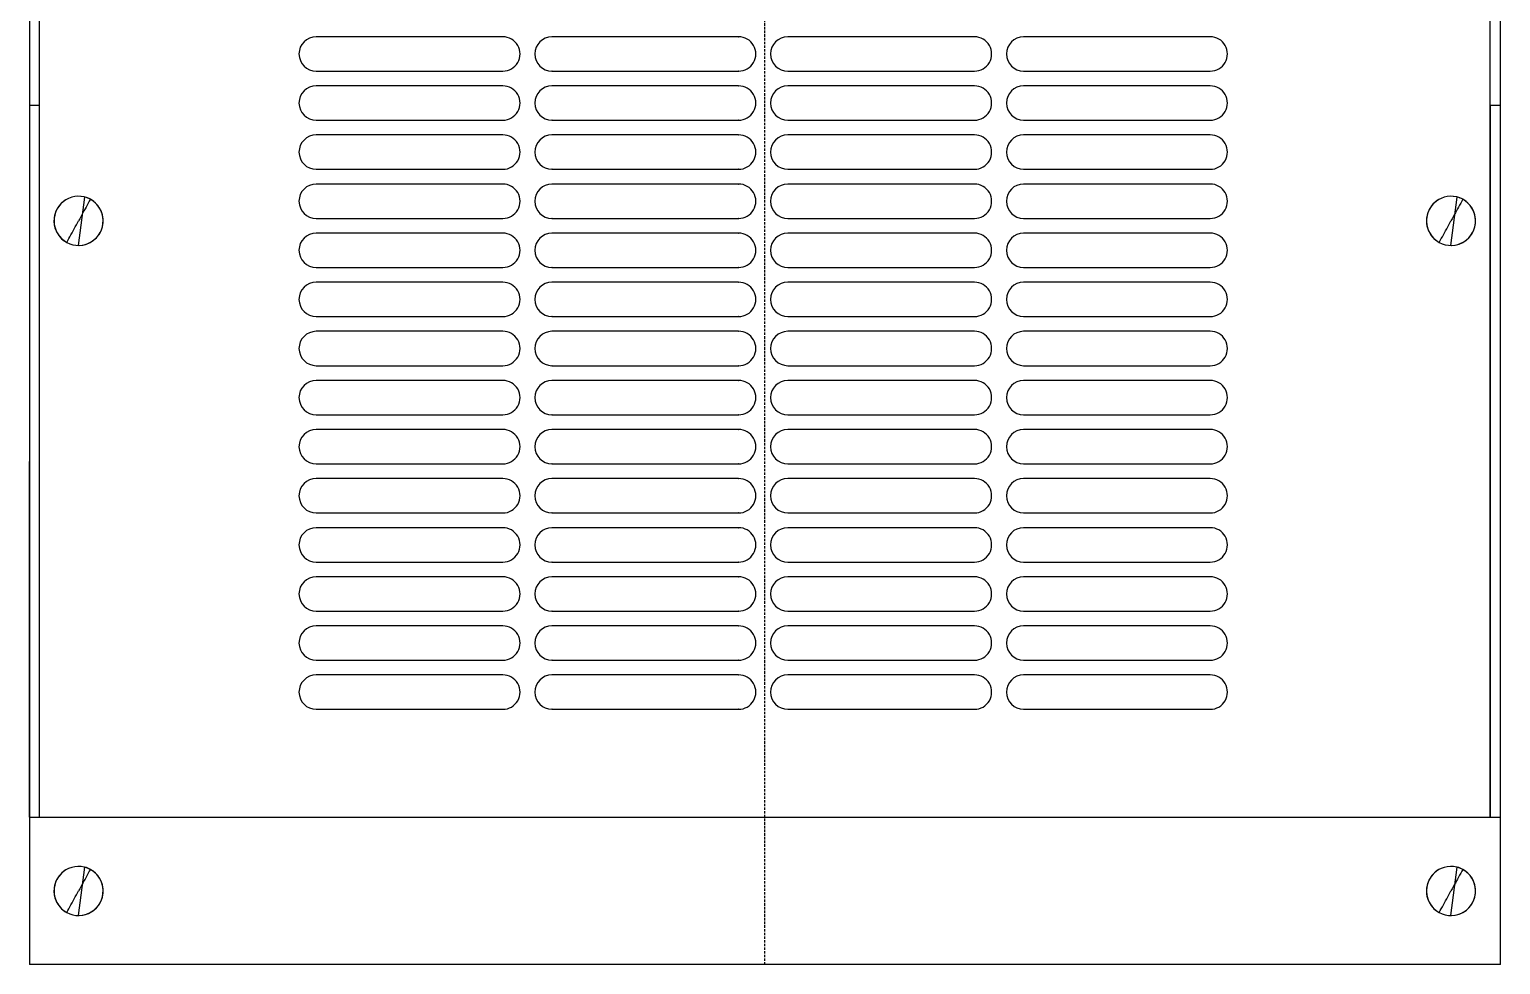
# Model space of a CAD drawing. Extents: x 0 to 320, y 0 to 1157.
# Drawn here: x 10.3 to 309.8, y 0 to 190.5 of the extents above; entities that cross this region are included whole.
import ezdxf

# ---------------------------------------------------------------- set-up
doc = ezdxf.new("R2010")
doc.units = 0
doc.linetypes.add('DASHED', pattern=[0.75, 0.5, -0.25])
doc.layers.add('-15N-THT. THIẾT BỊ ĐÓNG MỞ', color=40, linetype='CONTINUOUS')

# ---------------------------------------------------------------- blocks, each defined once
blk = doc.blocks.new('06 - N - SC VSD ATV630C11~C16N4')
at = {"layer": '-15N-THT. THIẾT BỊ ĐÓNG MỞ', "color": 6, "linetype": 'DASHED'}
blk.add_line((0, -578.5), (0, 578.5), dxfattribs=at)
at = {"layer": '-15N-THT. THIẾT BỊ ĐÓNG MỞ'}
for p, q in [((147.66, -403.5), (147.66, -264.3)), ((-149.71, -275.5), (-149.71, -578.5)), ((-149.62, -403.5), (-149.62, -275.5)), ((149.75, -403.5), (149.75, -275.5)), ((-147.75, -278.54), (-147.75, -548.5)), ((-147.7, -278.54), (-147.7, -403.5)), ((147.62, -548.5), (147.62, -278.51)), ((-53.34, -389.5), (-91.34, -389.5)), ((-91.33, -389.5), (-91.34, -389.5)), ((-53.34, -389.5), (-53.33, -389.5)), ((-5.34, -389.5), (-43.34, -389.5)), ((-43.33, -389.5), (-43.34, -389.5)), ((-5.34, -389.5), (-5.33, -389.5)), ((42.66, -389.5), (4.66, -389.5)), ((4.67, -389.5), (4.66, -389.5)), ((42.66, -389.5), (42.67, -389.5)), ((90.66, -389.5), (52.66, -389.5)), ((52.67, -389.5), (52.66, -389.5)), ((90.66, -389.5), (90.67, -389.5)), ((-91.34, -396.5), (-53.34, -396.5)), ((-91.33, -396.5), (-91.34, -396.5)), ((-53.33, -396.5), (-53.34, -396.5)), ((-43.34, -396.5), (-5.34, -396.5)), ((-43.33, -396.5), (-43.34, -396.5)), ((-5.33, -396.5), (-5.34, -396.5)), ((4.66, -396.5), (42.66, -396.5)), ((4.67, -396.5), (4.66, -396.5)), ((42.67, -396.5), (42.66, -396.5)), ((52.66, -396.5), (90.66, -396.5)), ((52.67, -396.5), (52.66, -396.5)), ((90.67, -396.5), (90.66, -396.5)), ((-53.34, -399.5), (-91.34, -399.5)), ((-91.33, -399.5), (-91.34, -399.5)), ((-53.34, -399.5), (-53.33, -399.5)), ((-5.34, -399.5), (-43.34, -399.5)), ((-43.33, -399.5), (-43.34, -399.5)), ((-5.34, -399.5), (-5.33, -399.5)), ((42.66, -399.5), (4.66, -399.5)), ((4.67, -399.5), (4.66, -399.5)), ((42.66, -399.5), (42.67, -399.5)), ((90.66, -399.5), (52.66, -399.5)), ((52.67, -399.5), (52.66, -399.5)), ((90.66, -399.5), (90.67, -399.5)), ((-149.66, -548.5), (-149.62, -403.5)), ((-147.7, -403.5), (-149.62, -403.5)), ((-147.7, -403.5), (-147.74, -548.5)), ((147.66, -403.5), (147.63, -548.5)), ((149.75, -403.5), (147.66, -403.5)), ((149.71, -548.5), (149.75, -403.5)), ((-91.34, -406.5), (-53.34, -406.5)), ((-91.33, -406.5), (-91.34, -406.5)), ((-53.33, -406.5), (-53.34, -406.5)), ((-43.34, -406.5), (-5.34, -406.5)), ((-43.33, -406.5), (-43.34, -406.5)), ((-5.33, -406.5), (-5.34, -406.5)), ((4.66, -406.5), (42.66, -406.5)), ((4.67, -406.5), (4.66, -406.5)), ((42.67, -406.5), (42.66, -406.5)), ((52.66, -406.5), (90.66, -406.5)), ((52.67, -406.5), (52.66, -406.5)), ((90.67, -406.5), (90.66, -406.5)), ((-53.34, -409.5), (-91.34, -409.5)), ((-91.33, -409.5), (-91.34, -409.5)), ((-53.34, -409.5), (-53.33, -409.5)), ((-5.34, -409.5), (-43.34, -409.5)), ((-43.33, -409.5), (-43.34, -409.5)), ((-5.34, -409.5), (-5.33, -409.5)), ((42.66, -409.5), (4.66, -409.5)), ((4.67, -409.5), (4.66, -409.5)), ((42.66, -409.5), (42.67, -409.5)), ((90.66, -409.5), (52.66, -409.5)), ((52.67, -409.5), (52.66, -409.5)), ((90.66, -409.5), (90.67, -409.5)), ((-91.34, -416.5), (-53.34, -416.5)), ((-91.33, -416.5), (-91.34, -416.5)), ((-53.33, -416.5), (-53.34, -416.5)), ((-43.34, -416.5), (-5.34, -416.5)), ((-43.33, -416.5), (-43.34, -416.5)), ((-5.33, -416.5), (-5.34, -416.5)), ((4.66, -416.5), (42.66, -416.5)), ((4.67, -416.5), (4.66, -416.5)), ((42.67, -416.5), (42.66, -416.5)), ((52.66, -416.5), (90.66, -416.5)), ((52.67, -416.5), (52.66, -416.5)), ((90.67, -416.5), (90.66, -416.5)), ((-140.62, -422.08), (-140.6, -422.08)), ((-139.71, -432), (-138.42, -422.17)), ((-139.18, -422.03), (-139.26, -422.02)), ((-53.34, -419.5), (-91.34, -419.5)), ((-91.33, -419.5), (-91.34, -419.5)), ((-53.34, -419.5), (-53.33, -419.5)), ((-5.34, -419.5), (-43.34, -419.5)), ((-43.33, -419.5), (-43.34, -419.5)), ((-5.34, -419.5), (-5.33, -419.5)), ((42.66, -419.5), (4.66, -419.5)), ((4.67, -419.5), (4.66, -419.5)), ((42.66, -419.5), (42.67, -419.5)), ((90.66, -419.5), (52.66, -419.5)), ((52.67, -419.5), (52.66, -419.5)), ((90.66, -419.5), (90.67, -419.5)), ((138.75, -422.08), (138.77, -422.08)), ((139.66, -432), (140.95, -422.17)), ((140.19, -422.03), (140.11, -422.02)), ((-144.31, -425.06), (-144.46, -425.47)), ((-144.13, -424.67), (-144.31, -425.06)), ((-143.91, -424.3), (-144.13, -424.67)), ((-143.66, -423.95), (-143.91, -424.3)), ((-143.39, -423.62), (-143.66, -423.95)), ((-143.08, -423.31), (-143.39, -423.62)), ((-142.75, -423.03), (-143.08, -423.31)), ((-142.4, -422.79), (-142.75, -423.03)), ((-142.02, -422.57), (-142.4, -422.79)), ((-138.6, -424.97), (-138.82, -425.38)), ((-138.38, -424.57), (-138.6, -424.97)), ((-138.16, -424.18), (-138.38, -424.57)), ((-137.95, -423.78), (-138.16, -424.18)), ((-137.73, -423.39), (-137.95, -423.78)), ((-137.52, -423), (-137.73, -423.39)), ((-137.31, -422.61), (-137.52, -423)), ((-137.31, -422.61), (-137.31, -422.61)), ((-137.31, -422.61), (-137.31, -422.61)), ((-137.31, -422.61), (-137.31, -422.61)), ((-137.31, -422.61), (-137.3, -422.61)), ((135.06, -425.06), (134.91, -425.47)), ((135.24, -424.67), (135.06, -425.06)), ((135.46, -424.3), (135.24, -424.67)), ((135.71, -423.95), (135.46, -424.3)), ((135.98, -423.62), (135.71, -423.95)), ((136.29, -423.31), (135.98, -423.62)), ((136.62, -423.03), (136.29, -423.31)), ((136.97, -422.79), (136.62, -423.03)), ((137.35, -422.57), (136.97, -422.79)), ((140.77, -424.97), (140.55, -425.38)), ((140.99, -424.57), (140.77, -424.97)), ((141.21, -424.18), (140.99, -424.57)), ((141.42, -423.78), (141.21, -424.18)), ((141.64, -423.39), (141.42, -423.78)), ((141.85, -423), (141.64, -423.39)), ((142.06, -422.61), (141.85, -423)), ((142.06, -422.61), (142.06, -422.61)), ((142.06, -422.61), (142.06, -422.61)), ((142.06, -422.61), (142.06, -422.61)), ((142.06, -422.61), (142.06, -422.61)), ((142.06, -422.61), (142.06, -422.61)), ((142.06, -422.61), (142.06, -422.61)), ((-144.66, -426.31), (-144.7, -426.74)), ((-144.7, -426.74), (-144.7, -427.17)), ((-144.7, -427.17), (-144.67, -427.6)), ((-144.67, -427.6), (-144.6, -428.03)), ((-144.58, -425.88), (-144.66, -426.31)), ((-144.6, -428.03), (-144.49, -428.44)), ((-144.46, -425.47), (-144.58, -425.88)), ((-140.59, -428.62), (-140.37, -428.22)), ((-140.37, -428.22), (-140.15, -427.81)), ((-140.15, -427.81), (-139.93, -427.41)), ((-139.93, -427.41), (-139.71, -427)), ((-139.48, -426.59), (-139.71, -427)), ((-139.26, -426.19), (-139.48, -426.59)), ((-139.04, -425.78), (-139.26, -426.19)), ((-138.82, -425.38), (-139.04, -425.78)), ((-91.34, -426.5), (-53.34, -426.5)), ((-91.33, -426.5), (-91.34, -426.5)), ((-53.33, -426.5), (-53.34, -426.5)), ((-43.34, -426.5), (-5.34, -426.5)), ((-43.33, -426.5), (-43.34, -426.5)), ((-5.33, -426.5), (-5.34, -426.5)), ((4.66, -426.5), (42.66, -426.5)), ((4.67, -426.5), (4.66, -426.5)), ((42.67, -426.5), (42.66, -426.5)), ((52.66, -426.5), (90.66, -426.5)), ((52.67, -426.5), (52.66, -426.5)), ((90.67, -426.5), (90.66, -426.5)), ((134.71, -426.31), (134.67, -426.74)), ((134.67, -426.74), (134.67, -427.17)), ((134.67, -427.17), (134.7, -427.6)), ((134.7, -427.6), (134.77, -428.03)), ((134.79, -425.88), (134.71, -426.31)), ((134.77, -428.03), (134.88, -428.44)), ((134.91, -425.47), (134.79, -425.88)), ((138.78, -428.62), (139, -428.22)), ((139, -428.22), (139.22, -427.81)), ((139.22, -427.81), (139.44, -427.41)), ((139.44, -427.41), (139.66, -427)), ((139.88, -426.59), (139.66, -427)), ((140.11, -426.19), (139.88, -426.59)), ((140.33, -425.78), (140.11, -426.19)), ((140.55, -425.38), (140.33, -425.78)), ((-144.49, -428.44), (-144.35, -428.85)), ((-144.35, -428.85), (-144.17, -429.25)), ((-144.17, -429.25), (-143.96, -429.62)), ((-143.96, -429.62), (-143.72, -429.98)), ((-143.72, -429.98), (-143.45, -430.32)), ((-143.45, -430.32), (-143.15, -430.63)), ((-143.15, -430.63), (-142.82, -430.91)), ((-142.82, -430.91), (-142.47, -431.16)), ((-142.47, -431.16), (-142.1, -431.39)), ((-142.1, -431.39), (-141.89, -431)), ((-141.89, -431), (-141.68, -430.61)), ((-141.68, -430.61), (-141.46, -430.22)), ((-141.46, -430.22), (-141.25, -429.82)), ((-141.25, -429.82), (-141.03, -429.43)), ((-141.03, -429.43), (-140.81, -429.03)), ((-140.81, -429.03), (-140.59, -428.62)), ((-53.34, -429.5), (-91.34, -429.5)), ((-91.33, -429.5), (-91.34, -429.5)), ((-53.34, -429.5), (-53.33, -429.5)), ((-5.34, -429.5), (-43.34, -429.5)), ((-43.33, -429.5), (-43.34, -429.5)), ((-5.34, -429.5), (-5.33, -429.5)), ((42.66, -429.5), (4.66, -429.5)), ((4.67, -429.5), (4.66, -429.5)), ((42.66, -429.5), (42.67, -429.5)), ((90.66, -429.5), (52.66, -429.5)), ((52.67, -429.5), (52.66, -429.5)), ((90.66, -429.5), (90.67, -429.5)), ((134.88, -428.44), (135.02, -428.85)), ((135.02, -428.85), (135.2, -429.25)), ((135.2, -429.25), (135.41, -429.62)), ((135.41, -429.62), (135.65, -429.98)), ((135.65, -429.98), (135.92, -430.32)), ((135.92, -430.32), (136.22, -430.63)), ((136.22, -430.63), (136.55, -430.91)), ((136.55, -430.91), (136.9, -431.16)), ((136.9, -431.16), (137.27, -431.39)), ((137.27, -431.39), (137.48, -431)), ((137.48, -431), (137.69, -430.61)), ((137.69, -430.61), (137.9, -430.22)), ((137.9, -430.22), (138.12, -429.82)), ((138.12, -429.82), (138.34, -429.43)), ((138.34, -429.43), (138.56, -429.03)), ((138.56, -429.03), (138.78, -428.62)), ((-142.1, -431.39), (-142.1, -431.39)), ((-142.1, -431.39), (-142.1, -431.39)), ((-142.1, -431.39), (-142.1, -431.39)), ((-142.1, -431.39), (-142.1, -431.39)), ((-140.16, -431.98), (-140.16, -431.98)), ((-138.8, -431.92), (-138.8, -431.92)), ((137.27, -431.39), (137.27, -431.39)), ((137.27, -431.39), (137.27, -431.39)), ((137.27, -431.39), (137.27, -431.39)), ((137.27, -431.39), (137.27, -431.39)), ((137.27, -431.39), (137.27, -431.39)), ((137.27, -431.39), (137.27, -431.39)), ((139.21, -431.98), (139.21, -431.98)), ((140.57, -431.92), (140.57, -431.92)), ((-91.34, -436.5), (-53.34, -436.5)), ((-91.33, -436.5), (-91.34, -436.5)), ((-53.33, -436.5), (-53.34, -436.5)), ((-43.34, -436.5), (-5.34, -436.5)), ((-43.33, -436.5), (-43.34, -436.5)), ((-5.33, -436.5), (-5.34, -436.5)), ((4.66, -436.5), (42.66, -436.5)), ((4.67, -436.5), (4.66, -436.5)), ((42.67, -436.5), (42.66, -436.5)), ((52.66, -436.5), (90.66, -436.5)), ((52.67, -436.5), (52.66, -436.5)), ((90.67, -436.5), (90.66, -436.5)), ((-53.34, -439.5), (-91.34, -439.5)), ((-91.33, -439.5), (-91.34, -439.5)), ((-53.34, -439.5), (-53.33, -439.5)), ((-5.34, -439.5), (-43.34, -439.5)), ((-43.33, -439.5), (-43.34, -439.5)), ((-5.34, -439.5), (-5.33, -439.5)), ((42.66, -439.5), (4.66, -439.5)), ((4.67, -439.5), (4.66, -439.5)), ((42.66, -439.5), (42.67, -439.5)), ((90.66, -439.5), (52.66, -439.5)), ((52.67, -439.5), (52.66, -439.5)), ((90.66, -439.5), (90.67, -439.5)), ((-91.34, -446.5), (-53.34, -446.5)), ((-91.33, -446.5), (-91.34, -446.5)), ((-53.33, -446.5), (-53.34, -446.5)), ((-43.34, -446.5), (-5.34, -446.5)), ((-43.33, -446.5), (-43.34, -446.5)), ((-5.33, -446.5), (-5.34, -446.5)), ((4.66, -446.5), (42.66, -446.5)), ((4.67, -446.5), (4.66, -446.5)), ((42.67, -446.5), (42.66, -446.5)), ((52.66, -446.5), (90.66, -446.5)), ((52.67, -446.5), (52.66, -446.5)), ((90.67, -446.5), (90.66, -446.5)), ((-53.34, -449.5), (-91.34, -449.5)), ((-91.33, -449.5), (-91.34, -449.5)), ((-53.34, -449.5), (-53.33, -449.5)), ((-5.34, -449.5), (-43.34, -449.5)), ((-43.33, -449.5), (-43.34, -449.5)), ((-5.34, -449.5), (-5.33, -449.5)), ((42.66, -449.5), (4.66, -449.5)), ((4.67, -449.5), (4.66, -449.5)), ((42.66, -449.5), (42.67, -449.5)), ((90.66, -449.5), (52.66, -449.5)), ((52.67, -449.5), (52.66, -449.5)), ((90.66, -449.5), (90.67, -449.5)), ((-91.34, -456.5), (-53.34, -456.5)), ((-91.33, -456.5), (-91.34, -456.5)), ((-53.33, -456.5), (-53.34, -456.5)), ((-43.34, -456.5), (-5.34, -456.5)), ((-43.33, -456.5), (-43.34, -456.5)), ((-5.33, -456.5), (-5.34, -456.5)), ((4.66, -456.5), (42.66, -456.5)), ((4.67, -456.5), (4.66, -456.5)), ((42.67, -456.5), (42.66, -456.5)), ((52.66, -456.5), (90.66, -456.5)), ((52.67, -456.5), (52.66, -456.5)), ((90.67, -456.5), (90.66, -456.5)), ((-53.34, -459.5), (-91.34, -459.5)), ((-91.33, -459.5), (-91.34, -459.5)), ((-53.34, -459.5), (-53.33, -459.5)), ((-5.34, -459.5), (-43.34, -459.5)), ((-43.33, -459.5), (-43.34, -459.5)), ((-5.34, -459.5), (-5.33, -459.5)), ((42.66, -459.5), (4.66, -459.5)), ((4.67, -459.5), (4.66, -459.5)), ((42.66, -459.5), (42.67, -459.5)), ((90.66, -459.5), (52.66, -459.5)), ((52.67, -459.5), (52.66, -459.5)), ((90.66, -459.5), (90.67, -459.5)), ((-91.34, -466.5), (-53.34, -466.5)), ((-91.33, -466.5), (-91.34, -466.5)), ((-53.33, -466.5), (-53.34, -466.5)), ((-43.34, -466.5), (-5.34, -466.5)), ((-43.33, -466.5), (-43.34, -466.5)), ((-5.33, -466.5), (-5.34, -466.5)), ((4.66, -466.5), (42.66, -466.5)), ((4.67, -466.5), (4.66, -466.5)), ((42.67, -466.5), (42.66, -466.5)), ((52.66, -466.5), (90.66, -466.5)), ((52.67, -466.5), (52.66, -466.5)), ((90.67, -466.5), (90.66, -466.5)), ((-53.34, -469.5), (-91.34, -469.5)), ((-91.33, -469.5), (-91.34, -469.5)), ((-53.34, -469.5), (-53.33, -469.5)), ((-5.34, -469.5), (-43.34, -469.5)), ((-43.33, -469.5), (-43.34, -469.5)), ((-5.34, -469.5), (-5.33, -469.5)), ((42.66, -469.5), (4.66, -469.5)), ((4.67, -469.5), (4.66, -469.5)), ((42.66, -469.5), (42.67, -469.5)), ((90.66, -469.5), (52.66, -469.5)), ((52.67, -469.5), (52.66, -469.5)), ((90.66, -469.5), (90.67, -469.5)), ((-91.34, -476.5), (-53.34, -476.5)), ((-91.33, -476.5), (-91.34, -476.5)), ((-53.33, -476.5), (-53.34, -476.5)), ((-43.34, -476.5), (-5.34, -476.5)), ((-43.33, -476.5), (-43.34, -476.5)), ((-5.33, -476.5), (-5.34, -476.5)), ((4.66, -476.5), (42.66, -476.5)), ((4.67, -476.5), (4.66, -476.5)), ((42.67, -476.5), (42.66, -476.5)), ((52.66, -476.5), (90.66, -476.5)), ((52.67, -476.5), (52.66, -476.5)), ((90.67, -476.5), (90.66, -476.5)), ((-53.34, -479.5), (-91.34, -479.5)), ((-91.33, -479.5), (-91.34, -479.5)), ((-53.34, -479.5), (-53.33, -479.5)), ((-5.34, -479.5), (-43.34, -479.5)), ((-43.33, -479.5), (-43.34, -479.5)), ((-5.34, -479.5), (-5.33, -479.5)), ((42.66, -479.5), (4.66, -479.5)), ((4.67, -479.5), (4.66, -479.5)), ((42.66, -479.5), (42.67, -479.5)), ((90.66, -479.5), (52.66, -479.5)), ((52.67, -479.5), (52.66, -479.5)), ((90.66, -479.5), (90.67, -479.5)), ((-91.34, -486.5), (-53.34, -486.5)), ((-91.33, -486.5), (-91.34, -486.5)), ((-53.33, -486.5), (-53.34, -486.5)), ((-43.34, -486.5), (-5.34, -486.5)), ((-43.33, -486.5), (-43.34, -486.5)), ((-5.33, -486.5), (-5.34, -486.5)), ((4.66, -486.5), (42.66, -486.5)), ((4.67, -486.5), (4.66, -486.5)), ((42.67, -486.5), (42.66, -486.5)), ((52.66, -486.5), (90.66, -486.5)), ((52.67, -486.5), (52.66, -486.5)), ((90.67, -486.5), (90.66, -486.5)), ((-53.34, -489.5), (-91.34, -489.5)), ((-91.33, -489.5), (-91.34, -489.5)), ((-53.34, -489.5), (-53.33, -489.5)), ((-5.34, -489.5), (-43.34, -489.5)), ((-43.33, -489.5), (-43.34, -489.5)), ((-5.34, -489.5), (-5.33, -489.5)), ((42.66, -489.5), (4.66, -489.5)), ((4.67, -489.5), (4.66, -489.5)), ((42.66, -489.5), (42.67, -489.5)), ((90.66, -489.5), (52.66, -489.5)), ((52.67, -489.5), (52.66, -489.5)), ((90.66, -489.5), (90.67, -489.5)), ((-91.34, -496.5), (-53.34, -496.5)), ((-91.33, -496.5), (-91.34, -496.5)), ((-53.33, -496.5), (-53.34, -496.5)), ((-43.34, -496.5), (-5.34, -496.5)), ((-43.33, -496.5), (-43.34, -496.5)), ((-5.33, -496.5), (-5.34, -496.5)), ((4.66, -496.5), (42.66, -496.5)), ((4.67, -496.5), (4.66, -496.5)), ((42.67, -496.5), (42.66, -496.5)), ((52.66, -496.5), (90.66, -496.5)), ((52.67, -496.5), (52.66, -496.5)), ((90.67, -496.5), (90.66, -496.5)), ((-53.34, -499.5), (-91.34, -499.5)), ((-91.33, -499.5), (-91.34, -499.5)), ((-53.34, -499.5), (-53.33, -499.5)), ((-5.34, -499.5), (-43.34, -499.5)), ((-43.33, -499.5), (-43.34, -499.5)), ((-5.34, -499.5), (-5.33, -499.5)), ((42.66, -499.5), (4.66, -499.5)), ((4.67, -499.5), (4.66, -499.5)), ((42.66, -499.5), (42.67, -499.5)), ((90.66, -499.5), (52.66, -499.5)), ((52.67, -499.5), (52.66, -499.5)), ((90.66, -499.5), (90.67, -499.5)), ((-91.34, -506.5), (-53.34, -506.5)), ((-91.33, -506.5), (-91.34, -506.5)), ((-53.33, -506.5), (-53.34, -506.5)), ((-43.34, -506.5), (-5.34, -506.5)), ((-43.33, -506.5), (-43.34, -506.5)), ((-5.33, -506.5), (-5.34, -506.5)), ((4.66, -506.5), (42.66, -506.5)), ((4.67, -506.5), (4.66, -506.5)), ((42.67, -506.5), (42.66, -506.5)), ((52.66, -506.5), (90.66, -506.5)), ((52.67, -506.5), (52.66, -506.5)), ((90.67, -506.5), (90.66, -506.5)), ((-53.34, -509.5), (-91.34, -509.5)), ((-91.33, -509.5), (-91.34, -509.5)), ((-53.34, -509.5), (-53.33, -509.5)), ((-5.34, -509.5), (-43.34, -509.5)), ((-43.33, -509.5), (-43.34, -509.5)), ((-5.34, -509.5), (-5.33, -509.5)), ((42.66, -509.5), (4.66, -509.5)), ((4.67, -509.5), (4.66, -509.5)), ((42.66, -509.5), (42.67, -509.5)), ((90.66, -509.5), (52.66, -509.5)), ((52.67, -509.5), (52.66, -509.5)), ((90.66, -509.5), (90.67, -509.5)), ((-91.34, -516.5), (-53.34, -516.5)), ((-91.33, -516.5), (-91.34, -516.5)), ((-53.33, -516.5), (-53.34, -516.5)), ((-43.34, -516.5), (-5.34, -516.5)), ((-43.33, -516.5), (-43.34, -516.5)), ((-5.33, -516.5), (-5.34, -516.5)), ((4.66, -516.5), (42.66, -516.5)), ((4.67, -516.5), (4.66, -516.5)), ((42.67, -516.5), (42.66, -516.5)), ((52.66, -516.5), (90.66, -516.5)), ((52.67, -516.5), (52.66, -516.5)), ((90.67, -516.5), (90.66, -516.5)), ((-53.34, -519.5), (-91.34, -519.5)), ((-91.33, -519.5), (-91.34, -519.5)), ((-53.34, -519.5), (-53.33, -519.5)), ((-5.34, -519.5), (-43.34, -519.5)), ((-43.33, -519.5), (-43.34, -519.5)), ((-5.34, -519.5), (-5.33, -519.5)), ((42.66, -519.5), (4.66, -519.5)), ((4.67, -519.5), (4.66, -519.5)), ((42.66, -519.5), (42.67, -519.5)), ((90.66, -519.5), (52.66, -519.5)), ((52.67, -519.5), (52.66, -519.5)), ((90.66, -519.5), (90.67, -519.5)), ((-91.34, -526.5), (-53.34, -526.5)), ((-91.33, -526.5), (-91.34, -526.5)), ((-53.33, -526.5), (-53.34, -526.5)), ((-43.34, -526.5), (-5.34, -526.5)), ((-43.33, -526.5), (-43.34, -526.5)), ((-5.33, -526.5), (-5.34, -526.5)), ((4.66, -526.5), (42.66, -526.5)), ((4.67, -526.5), (4.66, -526.5)), ((42.67, -526.5), (42.66, -526.5)), ((52.66, -526.5), (90.66, -526.5)), ((52.67, -526.5), (52.66, -526.5)), ((90.67, -526.5), (90.66, -526.5)), ((-149.66, -548.5), (149.71, -548.5)), ((149.71, -578.5), (149.71, -548.5)), ((-143.08, -559.81), (-143.39, -560.12)), ((-142.75, -559.53), (-143.08, -559.81)), ((-142.4, -559.29), (-142.75, -559.53)), ((-142.02, -559.07), (-142.4, -559.29)), ((-140.62, -558.58), (-140.6, -558.58)), ((-139.71, -568.5), (-138.42, -558.67)), ((-139.18, -558.53), (-139.26, -558.52)), ((-137.73, -559.89), (-137.95, -560.28)), ((-137.52, -559.5), (-137.73, -559.89)), ((-137.31, -559.11), (-137.52, -559.5)), ((-137.31, -559.11), (-137.31, -559.11)), ((-137.31, -559.11), (-137.31, -559.11)), ((-137.31, -559.11), (-137.31, -559.11)), ((-137.31, -559.11), (-137.31, -559.11)), ((-137.31, -559.11), (-137.3, -559.11)), ((136.29, -559.81), (135.98, -560.12)), ((136.62, -559.53), (136.29, -559.81)), ((136.97, -559.29), (136.62, -559.53)), ((137.35, -559.07), (136.97, -559.29)), ((138.75, -558.58), (138.77, -558.58)), ((139.66, -568.5), (140.95, -558.67)), ((140.19, -558.53), (140.11, -558.52)), ((141.64, -559.89), (141.42, -560.28)), ((141.85, -559.5), (141.64, -559.89)), ((142.06, -559.11), (141.85, -559.5)), ((142.06, -559.11), (142.06, -559.11)), ((142.06, -559.11), (142.06, -559.11)), ((142.06, -559.11), (142.06, -559.11)), ((142.06, -559.11), (142.06, -559.11)), ((142.06, -559.11), (142.06, -559.11)), ((-144.66, -562.81), (-144.7, -563.24)), ((-144.58, -562.38), (-144.66, -562.81)), ((-144.46, -561.97), (-144.58, -562.38)), ((-144.31, -561.56), (-144.46, -561.97)), ((-144.13, -561.17), (-144.31, -561.56)), ((-143.91, -560.8), (-144.13, -561.17)), ((-143.66, -560.45), (-143.91, -560.8)), ((-143.39, -560.12), (-143.66, -560.45)), ((-139.26, -562.69), (-139.48, -563.09)), ((-139.04, -562.28), (-139.26, -562.69)), ((-138.82, -561.88), (-139.04, -562.28)), ((-138.6, -561.47), (-138.82, -561.88)), ((-138.38, -561.07), (-138.6, -561.47)), ((-138.16, -560.68), (-138.38, -561.07)), ((-137.95, -560.28), (-138.16, -560.68)), ((134.71, -562.81), (134.67, -563.24)), ((134.79, -562.38), (134.71, -562.81)), ((134.91, -561.97), (134.79, -562.38)), ((135.06, -561.56), (134.91, -561.97)), ((135.24, -561.17), (135.06, -561.56)), ((135.46, -560.8), (135.24, -561.17)), ((135.71, -560.45), (135.46, -560.8)), ((135.98, -560.12), (135.71, -560.45)), ((140.11, -562.69), (139.88, -563.09)), ((140.33, -562.28), (140.11, -562.69)), ((140.55, -561.88), (140.33, -562.28)), ((140.77, -561.47), (140.55, -561.88)), ((140.99, -561.07), (140.77, -561.47)), ((141.21, -560.68), (140.99, -561.07)), ((141.42, -560.28), (141.21, -560.68)), ((-144.7, -563.24), (-144.7, -563.67)), ((-144.7, -563.67), (-144.67, -564.1)), ((-144.67, -564.1), (-144.6, -564.53)), ((-144.6, -564.53), (-144.49, -564.94)), ((-144.49, -564.94), (-144.35, -565.35)), ((-144.35, -565.35), (-144.17, -565.75)), ((-144.17, -565.75), (-143.96, -566.12)), ((-141.25, -566.32), (-141.03, -565.93)), ((-141.03, -565.93), (-140.81, -565.53)), ((-140.81, -565.53), (-140.59, -565.12)), ((-140.59, -565.12), (-140.37, -564.72)), ((-140.37, -564.72), (-140.15, -564.31)), ((-140.15, -564.31), (-139.93, -563.91)), ((-139.93, -563.91), (-139.71, -563.5)), ((-139.48, -563.09), (-139.71, -563.5)), ((134.67, -563.24), (134.67, -563.67)), ((134.67, -563.67), (134.7, -564.1)), ((134.7, -564.1), (134.77, -564.53)), ((134.77, -564.53), (134.88, -564.94)), ((134.88, -564.94), (135.02, -565.35)), ((135.02, -565.35), (135.2, -565.75)), ((135.2, -565.75), (135.41, -566.12)), ((138.12, -566.32), (138.34, -565.93)), ((138.34, -565.93), (138.56, -565.53)), ((138.56, -565.53), (138.78, -565.12)), ((138.78, -565.12), (139, -564.72)), ((139, -564.72), (139.22, -564.31)), ((139.22, -564.31), (139.44, -563.91)), ((139.44, -563.91), (139.66, -563.5)), ((139.88, -563.09), (139.66, -563.5)), ((-143.96, -566.12), (-143.72, -566.48)), ((-143.72, -566.48), (-143.45, -566.82)), ((-143.45, -566.82), (-143.15, -567.13)), ((-143.15, -567.13), (-142.82, -567.41)), ((-142.82, -567.41), (-142.47, -567.66)), ((-142.47, -567.66), (-142.1, -567.89)), ((-142.1, -567.89), (-141.89, -567.5)), ((-142.1, -567.89), (-142.1, -567.89)), ((-141.89, -567.5), (-141.68, -567.11)), ((-141.68, -567.11), (-141.46, -566.72)), ((-141.46, -566.72), (-141.25, -566.32)), ((-140.16, -568.48), (-140.16, -568.48)), ((-138.8, -568.42), (-138.8, -568.42)), ((135.41, -566.12), (135.65, -566.48)), ((135.65, -566.48), (135.92, -566.82)), ((135.92, -566.82), (136.22, -567.13)), ((136.22, -567.13), (136.55, -567.41)), ((136.55, -567.41), (136.9, -567.66)), ((136.9, -567.66), (137.27, -567.89)), ((137.27, -567.89), (137.48, -567.5)), ((137.27, -567.89), (137.27, -567.89)), ((137.27, -567.89), (137.27, -567.89)), ((137.27, -567.89), (137.27, -567.89)), ((137.27, -567.89), (137.27, -567.89)), ((137.27, -567.89), (137.27, -567.89)), ((137.27, -567.89), (137.27, -567.89)), ((137.48, -567.5), (137.69, -567.11)), ((137.69, -567.11), (137.9, -566.72)), ((137.9, -566.72), (138.12, -566.32)), ((139.21, -568.48), (139.21, -568.48)), ((140.57, -568.42), (140.57, -568.42)), ((149.71, -578.5), (-149.71, -578.5))]:
    blk.add_line(p, q, dxfattribs=at)
for centre, major_axis, start_param, end_param in [((-91.34, -393), (-0.44, 3.47), -0.125106, 3.016486), ((-53.34, -393), (-0.44, 3.47), 3.016486, 6.158079), ((-43.34, -393), (-0.44, 3.47), -0.125106, 3.016486), ((-5.34, -393), (-0.44, 3.47), 3.016486, 6.158079), ((4.66, -393), (-0.44, 3.47), -0.125106, 3.016486), ((42.66, -393), (-0.44, 3.47), 3.016486, 6.158079), ((52.66, -393), (-0.44, 3.47), -0.125106, 3.016486), ((90.66, -393), (-0.44, 3.47), 3.016486, 6.158079), ((-91.34, -403), (-0.44, 3.47), -0.125106, 3.016486), ((-53.34, -403), (-0.44, 3.47), 3.016486, 6.158079), ((-43.34, -403), (-0.44, 3.47), -0.125106, 3.016486), ((-5.34, -403), (-0.44, 3.47), 3.016486, 6.158079), ((4.66, -403), (-0.44, 3.47), -0.125106, 3.016486), ((42.66, -403), (-0.44, 3.47), 3.016486, 6.158079), ((52.66, -403), (-0.44, 3.47), -0.125106, 3.016486), ((90.66, -403), (-0.44, 3.47), 3.016486, 6.158079), ((-91.34, -413), (-0.44, 3.47), -0.125106, 3.016486), ((-53.34, -413), (-0.44, 3.47), 3.016486, 6.158079), ((-43.34, -413), (-0.44, 3.47), -0.125106, 3.016486), ((-5.34, -413), (-0.44, 3.47), 3.016486, 6.158079), ((4.66, -413), (-0.44, 3.47), -0.125106, 3.016486), ((42.66, -413), (-0.44, 3.47), 3.016486, 6.158079), ((52.66, -413), (-0.44, 3.47), -0.125106, 3.016486), ((90.66, -413), (-0.44, 3.47), 3.016486, 6.158079), ((-139.71, -427), (0.02, -5), 2.637454, 5.779047), ((-139.7, -427), (0.02, -5), 2.637064, 2.877059), ((-91.34, -423), (-0.44, 3.47), -0.125106, 3.016486), ((-53.34, -423), (-0.44, 3.47), 3.016486, 6.158079), ((-43.34, -423), (-0.44, 3.47), -0.125106, 3.016486), ((-5.34, -423), (-0.44, 3.47), 3.016486, 6.158079), ((4.66, -423), (-0.44, 3.47), -0.125106, 3.016486), ((42.66, -423), (-0.44, 3.47), 3.016486, 6.158079), ((52.66, -423), (-0.44, 3.47), -0.125106, 3.016486), ((90.66, -423), (-0.44, 3.47), 3.016486, 6.158079), ((139.66, -427), (0.02, -5), 2.637454, 5.779047), ((139.67, -427), (0.02, -5), 2.637064, 2.877059), ((-139.71, -427), (0.02, -5), -0.504139, 2.637454), ((-139.7, -427), (0.02, -5), -0.004529, 2.637064), ((139.66, -427), (0.02, -5), -0.504139, 2.637454), ((139.67, -427), (0.02, -5), -0.004529, 2.637064), ((-91.34, -433), (-0.44, 3.47), -0.125106, 3.016486), ((-53.34, -433), (-0.44, 3.47), 3.016486, 6.158079), ((-43.34, -433), (-0.44, 3.47), -0.125106, 3.016486), ((-5.34, -433), (-0.44, 3.47), 3.016486, 6.158079), ((4.66, -433), (-0.44, 3.47), -0.125106, 3.016486), ((42.66, -433), (-0.44, 3.47), 3.016486, 6.158079), ((52.66, -433), (-0.44, 3.47), -0.125106, 3.016486), ((90.66, -433), (-0.44, 3.47), 3.016486, 6.158079), ((-91.34, -443), (-0.44, 3.47), -0.125106, 3.016486), ((-53.34, -443), (-0.44, 3.47), 3.016486, 6.158079), ((-43.34, -443), (-0.44, 3.47), -0.125106, 3.016486), ((-5.34, -443), (-0.44, 3.47), 3.016486, 6.158079), ((4.66, -443), (-0.44, 3.47), -0.125106, 3.016486), ((42.66, -443), (-0.44, 3.47), 3.016486, 6.158079), ((52.66, -443), (-0.44, 3.47), -0.125106, 3.016486), ((90.66, -443), (-0.44, 3.47), 3.016486, 6.158079), ((-91.34, -453), (-0.44, 3.47), -0.125106, 3.016486), ((-53.34, -453), (-0.44, 3.47), 3.016486, 6.158079), ((-43.34, -453), (-0.44, 3.47), -0.125106, 3.016486), ((-5.34, -453), (-0.44, 3.47), 3.016486, 6.158079), ((4.66, -453), (-0.44, 3.47), -0.125106, 3.016486), ((42.66, -453), (-0.44, 3.47), 3.016486, 6.158079), ((52.66, -453), (-0.44, 3.47), -0.125106, 3.016486), ((90.66, -453), (-0.44, 3.47), 3.016486, 6.158079), ((-91.34, -463), (-0.44, 3.47), -0.125106, 3.016486), ((-53.34, -463), (-0.44, 3.47), 3.016486, 6.158079), ((-43.34, -463), (-0.44, 3.47), -0.125106, 3.016486), ((-5.34, -463), (-0.44, 3.47), 3.016486, 6.158079), ((4.66, -463), (-0.44, 3.47), -0.125106, 3.016486), ((42.66, -463), (-0.44, 3.47), 3.016486, 6.158079), ((52.66, -463), (-0.44, 3.47), -0.125106, 3.016486), ((90.66, -463), (-0.44, 3.47), 3.016486, 6.158079), ((-91.34, -473), (-0.44, 3.47), -0.125106, 3.016486), ((-53.34, -473), (-0.44, 3.47), 3.016486, 6.158079), ((-43.34, -473), (-0.44, 3.47), -0.125106, 3.016486), ((-5.34, -473), (-0.44, 3.47), 3.016486, 6.158079), ((4.66, -473), (-0.44, 3.47), -0.125106, 3.016486), ((42.66, -473), (-0.44, 3.47), 3.016486, 6.158079), ((52.66, -473), (-0.44, 3.47), -0.125106, 3.016486), ((90.66, -473), (-0.44, 3.47), 3.016486, 6.158079), ((-91.34, -483), (-0.44, 3.47), -0.125106, 3.016486), ((-53.34, -483), (-0.44, 3.47), 3.016486, 6.158079), ((-43.34, -483), (-0.44, 3.47), -0.125106, 3.016486), ((-5.34, -483), (-0.44, 3.47), 3.016486, 6.158079), ((4.66, -483), (-0.44, 3.47), -0.125106, 3.016486), ((42.66, -483), (-0.44, 3.47), 3.016486, 6.158079), ((52.66, -483), (-0.44, 3.47), -0.125106, 3.016486), ((90.66, -483), (-0.44, 3.47), 3.016486, 6.158079), ((-91.34, -493), (-0.44, 3.47), -0.125106, 3.016486), ((-53.34, -493), (-0.44, 3.47), 3.016486, 6.158079), ((-43.34, -493), (-0.44, 3.47), -0.125106, 3.016486), ((-5.34, -493), (-0.44, 3.47), 3.016486, 6.158079), ((4.66, -493), (-0.44, 3.47), -0.125106, 3.016486), ((42.66, -493), (-0.44, 3.47), 3.016486, 6.158079), ((52.66, -493), (-0.44, 3.47), -0.125106, 3.016486), ((90.66, -493), (-0.44, 3.47), 3.016486, 6.158079), ((-91.34, -503), (-0.44, 3.47), -0.125106, 3.016486), ((-53.34, -503), (-0.44, 3.47), 3.016486, 6.158079), ((-43.34, -503), (-0.44, 3.47), -0.125106, 3.016486), ((-5.34, -503), (-0.44, 3.47), 3.016486, 6.158079), ((4.66, -503), (-0.44, 3.47), -0.125106, 3.016486), ((42.66, -503), (-0.44, 3.47), 3.016486, 6.158079), ((52.66, -503), (-0.44, 3.47), -0.125106, 3.016486), ((90.66, -503), (-0.44, 3.47), 3.016486, 6.158079), ((-91.34, -513), (-0.44, 3.47), -0.125106, 3.016486), ((-53.34, -513), (-0.44, 3.47), 3.016486, 6.158079), ((-43.34, -513), (-0.44, 3.47), -0.125106, 3.016486), ((-5.34, -513), (-0.44, 3.47), 3.016486, 6.158079), ((4.66, -513), (-0.44, 3.47), -0.125106, 3.016486), ((42.66, -513), (-0.44, 3.47), 3.016486, 6.158079), ((52.66, -513), (-0.44, 3.47), -0.125106, 3.016486), ((90.66, -513), (-0.44, 3.47), 3.016486, 6.158079), ((-91.34, -523), (-0.44, 3.47), -0.125106, 3.016486), ((-53.34, -523), (-0.44, 3.47), 3.016486, 6.158079), ((-43.34, -523), (-0.44, 3.47), -0.125106, 3.016486), ((-5.34, -523), (-0.44, 3.47), 3.016486, 6.158079), ((4.66, -523), (-0.44, 3.47), -0.125106, 3.016486), ((42.66, -523), (-0.44, 3.47), 3.016486, 6.158079), ((52.66, -523), (-0.44, 3.47), -0.125106, 3.016486), ((90.66, -523), (-0.44, 3.47), 3.016486, 6.158079), ((-139.71, -563.5), (0.02, -5), 2.637454, 5.779047), ((-139.71, -563.5), (0.02, -5), -0.504139, 2.637454), ((-139.7, -563.5), (0.02, -5), -0.004529, 2.637064), ((-139.7, -563.5), (0.02, -5), 2.637064, 2.877059), ((139.66, -563.5), (0.02, -5), 2.637454, 5.779047), ((139.66, -563.5), (0.02, -5), -0.504139, 2.637454), ((139.67, -563.5), (0.02, -5), -0.004529, 2.637064), ((139.67, -563.5), (0.02, -5), 2.637064, 2.877059)]:
    blk.add_ellipse(centre, major_axis=major_axis, ratio=1, start_param=start_param, end_param=end_param, dxfattribs=at)

msp = doc.modelspace()

# ---------------------------------------------------------------- block references
msp.add_blockref('06 - N - SC VSD ATV630C11~C16N4', (160.02, 578.5))

doc.saveas('drawing.dxf')
